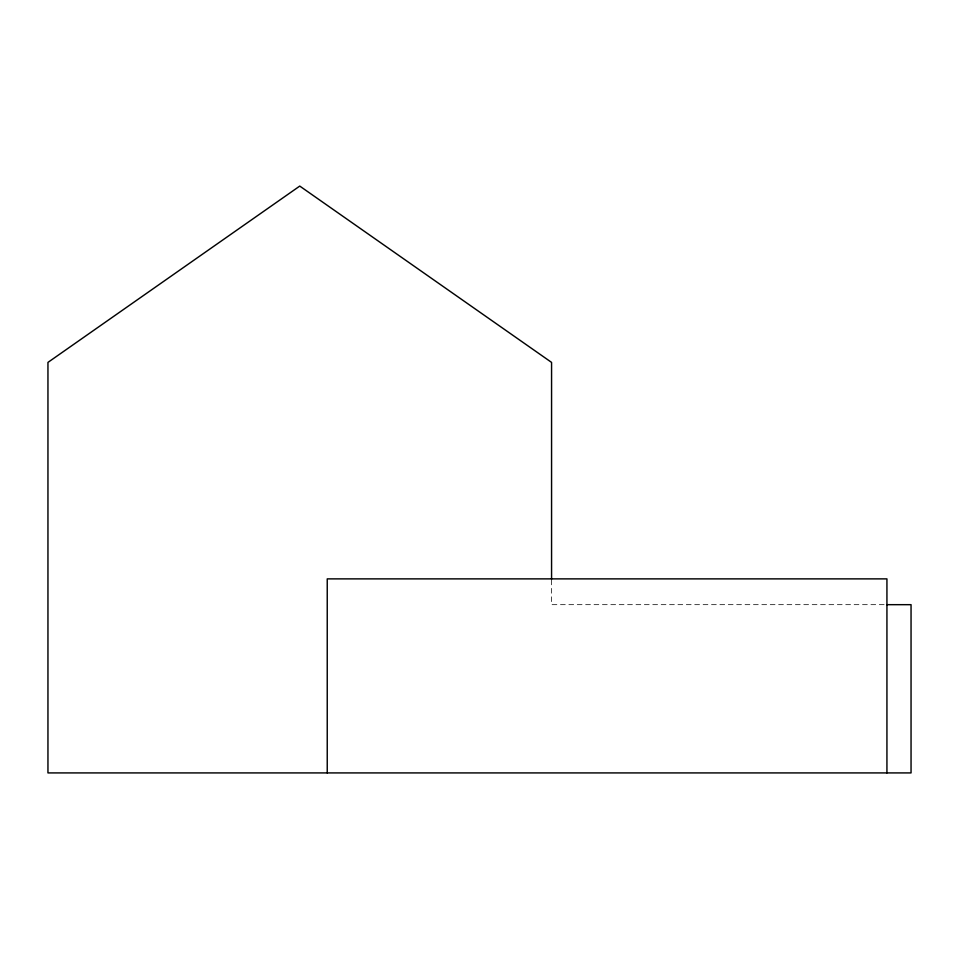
<?xml version="1.0" encoding="UTF-8"?>
<svg xmlns="http://www.w3.org/2000/svg" width="959" height="959" viewBox="0 0 959 959"><rect width="100%" height="100%" fill="white"/><g stroke="black" fill="none" stroke-linecap="round" stroke-linejoin="round"><path stroke-width="0.72" stroke-dasharray="4.79 3.6" d="M884.09 604.673L551.569 604.673L551.569 578.876"/><path stroke-width="1.44" d="M886.931 604.673L911.05 604.673L911.05 772.918L47.95 772.918L47.95 362.394L299.759 186.082L551.569 362.394L551.569 579.248M886.931 772.918L886.931 578.876L327.235 578.876L327.235 772.918"/></g></svg>
